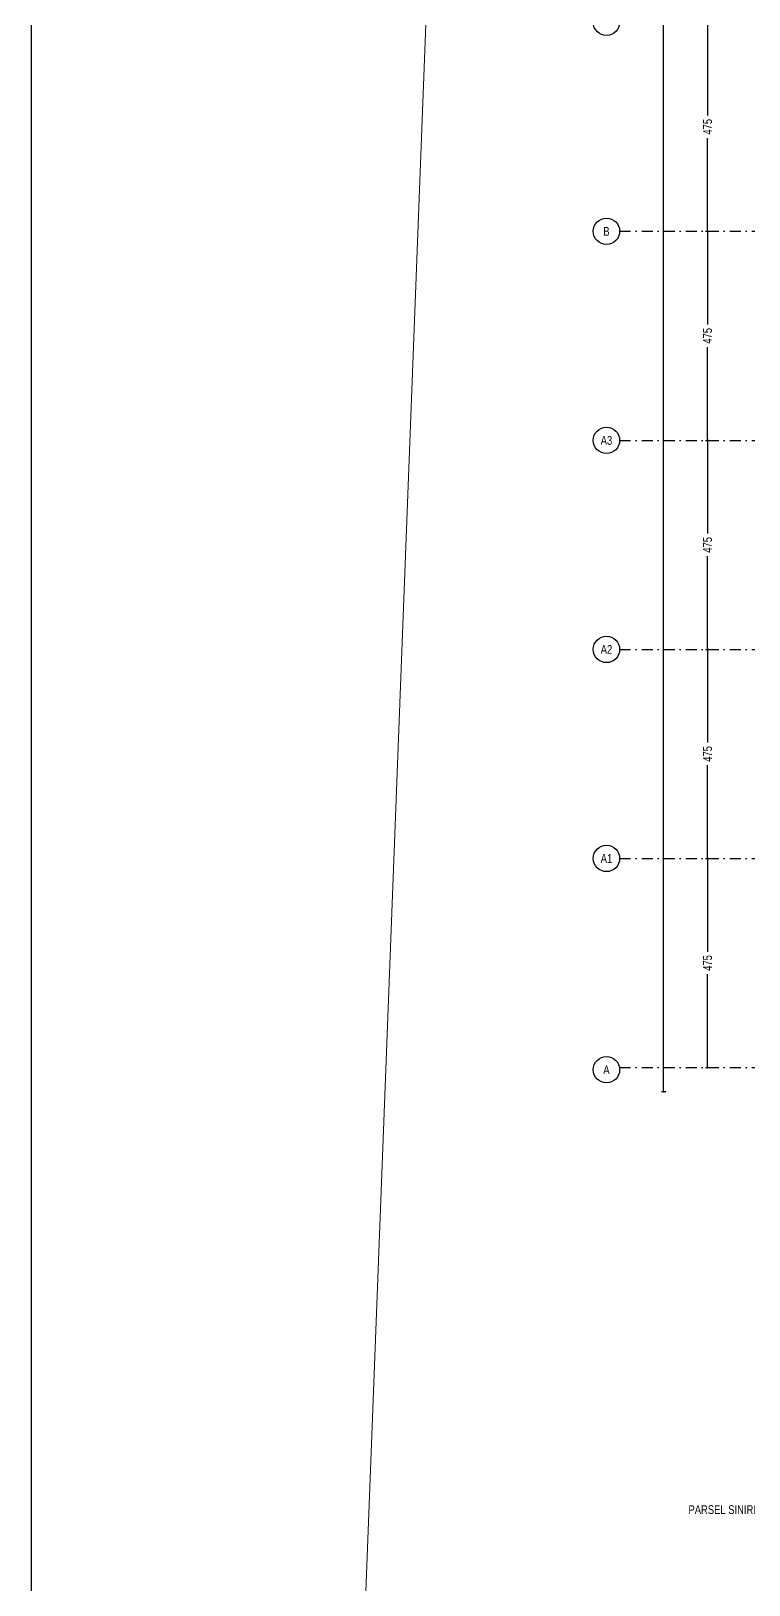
# Model space of a CAD drawing. Header units: centimetres. Extents: x 26569 to 160723, y -3143 to 14565.
# Drawn here: x 48081 to 49714, y 388 to 3919 of the extents above; entities that cross this region are included whole.
import ezdxf
from ezdxf import colors
from ezdxf.entities.mleader import LeaderData, LeaderLine
from ezdxf.enums import TextEntityAlignment as Align
from ezdxf.math import Vec2, Vec3

# ---------------------------------------------------------------- set-up
doc = ezdxf.new("R2010")
doc.units = ezdxf.units.CM
doc.header["$LTSCALE"] = 100
doc.linetypes.add('DASHDOT2', pattern=[0.5, 0.25, -0.125, 0, -0.125])
for name, color, linetype in [('A-ANNO-DIMS', 187, 'Continuous'), ('A-ANNO-GRID', 155, 'DASHDOT2'), ('A-ANNO-TTBL', 157, 'Continuous'), ('L-SITE-CURB', 33, 'Continuous')]:
    doc.layers.add(name, color=color, linetype=linetype)
doc.styles.add('Fields_100', font='act_simplex.shx', dxfattribs={"width": 0.8, "height": 20})
doc.dimstyles.new('FIELDS_100', dxfattribs={"dimscale": 0, "dimtxt": 20, "dimasz": 5, "dimexe": 5, "dimexo": 5, "dimgap": 5, "dimtad": 0, "dimdec": 0, "dimzin": 0, "dimdsep": 46, "dimtxsty": 'Fields_100', "dimblk": 'DOT', "dimcen": 0.09, "dimclrt": 50, "dimadec": 0, "dimazin": 0, "dimtfac": 1, "dimtdec": 0, "dimtix": 1, "dimtofl": 0, "dimtmove": 1, "dimatfit": 3, "dimfxl": 5, "dimfxlon": 1, "dimtolj": 1, "dimtzin": 0, "dimarcsym": 0})

# ---------------------------------------------------------------- blocks, each defined once
blk = doc.blocks.new('_Dot')
at = {"color": 0, "linetype": 'ByBlock', "lineweight": -2}
blk.add_line((-0.5, 0), (-1, 0), dxfattribs=at)
at = {"color": 0, "linetype": 'ByBlock', "const_width": 0.5}
blk.add_lwpolyline([(-0.25, 0, 1), (0.25, 0, 1)], format="xyb", close=True, dxfattribs=at)
blk = doc.blocks.new('*D396')
at = {"layer": 'A-ANNO-DIMS', "color": 0, "lineweight": -2, "transparency": 16777216}
for p, q in [((49614.6, 2038.6), (49624.6, 2038.6)), ((49619.6, 2033.6), (49619.6, 1826.7)), ((49619.6, 1568.6), (49619.6, 1775.5)), ((49614.6, 1563.6), (49624.6, 1563.6))]:
    blk.add_line(p, q, dxfattribs=at)
at = {"layer": 'DEFPOINTS', "color": 0, "transparency": 16777216}
for p in [(49419.6, 2038.6), (49619.6, 2038.6), (49419.6, 1563.6)]:
    blk.add_point(p, dxfattribs=at)
at = {"layer": 'A-ANNO-DIMS', "color": 0, "lineweight": -2, "transparency": 16777216, "xscale": 5, "yscale": 5, "zscale": 5}
for p, rotation in [((49619.6, 2038.6), 90), ((49619.6, 1563.6), 270)]:
    blk.add_blockref('_Dot', p, dxfattribs=dict(at, rotation=rotation))
at = {"layer": 'A-ANNO-DIMS', "color": 50, "transparency": 16777216, "insert": (49619.6, 1801.1), "char_height": 20, "attachment_point": 5, "rotation": 90, "style": 'Fields_100'}
blk.add_mtext('\\A1;475', dxfattribs=at)
blk = doc.blocks.new('*D397')
at = {"layer": 'A-ANNO-DIMS', "color": 0, "lineweight": -2, "transparency": 16777216}
for p, q in [((49614.6, 2513.6), (49624.6, 2513.6)), ((49619.6, 2508.6), (49619.6, 2301.7)), ((49619.6, 2043.6), (49619.6, 2250.5)), ((49614.6, 2038.6), (49624.6, 2038.6))]:
    blk.add_line(p, q, dxfattribs=at)
at = {"layer": 'DEFPOINTS', "color": 0, "transparency": 16777216}
for p in [(49419.6, 2513.6), (49619.6, 2513.6), (49419.6, 2038.6)]:
    blk.add_point(p, dxfattribs=at)
at = {"layer": 'A-ANNO-DIMS', "color": 0, "lineweight": -2, "transparency": 16777216, "xscale": 5, "yscale": 5, "zscale": 5}
for p, rotation in [((49619.6, 2513.6), 90), ((49619.6, 2038.6), 270)]:
    blk.add_blockref('_Dot', p, dxfattribs=dict(at, rotation=rotation))
at = {"layer": 'A-ANNO-DIMS', "color": 50, "transparency": 16777216, "insert": (49619.6, 2276.1), "char_height": 20, "attachment_point": 5, "rotation": 90, "style": 'Fields_100'}
blk.add_mtext('\\A1;475', dxfattribs=at)
blk = doc.blocks.new('*D398')
at = {"layer": 'A-ANNO-DIMS', "color": 0, "lineweight": -2, "transparency": 16777216}
for p, q in [((49614.6, 2988.6), (49624.6, 2988.6)), ((49619.6, 2983.6), (49619.6, 2776.7)), ((49619.6, 2518.6), (49619.6, 2725.5)), ((49614.6, 2513.6), (49624.6, 2513.6))]:
    blk.add_line(p, q, dxfattribs=at)
at = {"layer": 'DEFPOINTS', "color": 0, "transparency": 16777216}
for p in [(49419.6, 2988.6), (49619.6, 2988.6), (49419.6, 2513.6)]:
    blk.add_point(p, dxfattribs=at)
at = {"layer": 'A-ANNO-DIMS', "color": 0, "lineweight": -2, "transparency": 16777216, "xscale": 5, "yscale": 5, "zscale": 5}
for p, rotation in [((49619.6, 2988.6), 90), ((49619.6, 2513.6), 270)]:
    blk.add_blockref('_Dot', p, dxfattribs=dict(at, rotation=rotation))
at = {"layer": 'A-ANNO-DIMS', "color": 50, "transparency": 16777216, "insert": (49619.6, 2751.1), "char_height": 20, "attachment_point": 5, "rotation": 90, "style": 'Fields_100'}
blk.add_mtext('\\A1;475', dxfattribs=at)
blk = doc.blocks.new('*D399')
at = {"layer": 'A-ANNO-DIMS', "color": 0, "lineweight": -2, "transparency": 16777216}
for p, q in [((49614.6, 3463.6), (49624.6, 3463.6)), ((49619.6, 3458.6), (49619.6, 3251.7)), ((49619.6, 2993.6), (49619.6, 3200.5)), ((49614.6, 2988.6), (49624.6, 2988.6))]:
    blk.add_line(p, q, dxfattribs=at)
at = {"layer": 'DEFPOINTS', "color": 0, "transparency": 16777216}
for p in [(49419.6, 3463.6), (49619.6, 3463.6), (49419.6, 2988.6)]:
    blk.add_point(p, dxfattribs=at)
at = {"layer": 'A-ANNO-DIMS', "color": 0, "lineweight": -2, "transparency": 16777216, "xscale": 5, "yscale": 5, "zscale": 5}
for p, rotation in [((49619.6, 3463.6), 90), ((49619.6, 2988.6), 270)]:
    blk.add_blockref('_Dot', p, dxfattribs=dict(at, rotation=rotation))
at = {"layer": 'A-ANNO-DIMS', "color": 50, "transparency": 16777216, "insert": (49619.6, 3226.1), "char_height": 20, "attachment_point": 5, "rotation": 90, "style": 'Fields_100'}
blk.add_mtext('\\A1;475', dxfattribs=at)
blk = doc.blocks.new('*D400')
at = {"layer": 'A-ANNO-DIMS', "color": 0, "lineweight": -2, "transparency": 16777216}
for p, q in [((49614.6, 3938.6), (49624.6, 3938.6)), ((49619.6, 3933.6), (49619.6, 3726.7)), ((49619.6, 3468.6), (49619.6, 3675.5)), ((49614.6, 3463.6), (49624.6, 3463.6))]:
    blk.add_line(p, q, dxfattribs=at)
at = {"layer": 'DEFPOINTS', "color": 0, "transparency": 16777216}
for p in [(49419.6, 3938.6), (49619.6, 3938.6), (49419.6, 3463.6)]:
    blk.add_point(p, dxfattribs=at)
at = {"layer": 'A-ANNO-DIMS', "color": 0, "lineweight": -2, "transparency": 16777216, "xscale": 5, "yscale": 5, "zscale": 5}
for p, rotation in [((49619.6, 3938.6), 90), ((49619.6, 3463.6), 270)]:
    blk.add_blockref('_Dot', p, dxfattribs=dict(at, rotation=rotation))
at = {"layer": 'A-ANNO-DIMS', "color": 50, "transparency": 16777216, "insert": (49619.6, 3701.1), "char_height": 20, "attachment_point": 5, "rotation": 90, "style": 'Fields_100'}
blk.add_mtext('\\A1;475', dxfattribs=at)
blk = doc.blocks.new('*D160')
at = {"layer": 'A-ANNO-DIMS', "color": 0, "lineweight": -2, "transparency": 16777216}
for p, q in [((49524.6, 7318.6), (49514.6, 7318.6)), ((49519.6, 7313.6), (49519.6, 4445.3)), ((49519.6, 1513.6), (49519.6, 4381.9)), ((49524.6, 1508.6), (49514.6, 1508.6))]:
    blk.add_line(p, q, dxfattribs=at)
at = {"layer": 'DEFPOINTS', "color": 0, "transparency": 16777216}
for p in [(49519.6, 7318.6), (50829.5, 7318.6), (50829.5, 1508.6)]:
    blk.add_point(p, dxfattribs=at)
at = {"layer": 'A-ANNO-DIMS', "color": 0, "lineweight": -2, "transparency": 16777216, "xscale": 5, "yscale": 5, "zscale": 5}
for p, rotation in [((49519.6, 7318.6), 90), ((49519.6, 1508.6), 270)]:
    blk.add_blockref('_Dot', p, dxfattribs=dict(at, rotation=rotation))
at = {"layer": 'A-ANNO-DIMS', "color": 50, "transparency": 16777216, "insert": (49519.6, 4413.6), "char_height": 20, "attachment_point": 5, "rotation": 90, "style": 'Fields_100'}
blk.add_mtext('\\A1;5810', dxfattribs=at)

msp = doc.modelspace()

# ---------------------------------------------------------------- linework, layer by layer
at = {"layer": 'A-ANNO-GRID'}
for p, q in [((49419.63, 3463.59), (71224.48, 3463.59)), ((49419.63, 2988.59), (71224.48, 2988.59)), ((49419.63, 2513.59), (71224.48, 2513.59)), ((49419.63, 2038.59), (71224.48, 2038.59)), ((49419.63, 1563.59), (71224.48, 1563.59))]:
    msp.add_line(p, q, dxfattribs=at)
at = {"layer": 'A-ANNO-GRID', "linetype": 'Continuous', "ltscale": 10}
for centre in [(49389.63, 3938.59), (49389.63, 3463.59), (49389.63, 2988.59), (49389.63, 2513.59), (49389.63, 2038.59), (49389.63, 1558.59)]:
    msp.add_circle(centre, 30, dxfattribs=at)
at = {"layer": 'A-ANNO-TTBL'}
msp.add_line((48081.01, 9337.11), (48081.02, -2922.85), dxfattribs=at)
msp.add_lwpolyline([(48081.01, 9337.11), (48081.01, -3042.81)], dxfattribs=at)
at = {"layer": 'L-SITE-CURB', "lineweight": 0}
msp.add_line((49109.5, 7328.75), (48769.4, -1523.23), dxfattribs=at)

# ---------------------------------------------------------------- texts
at = {"layer": 'A-ANNO-GRID', "color": 50, "style": 'Fields_100', "width": 0.8}
for s, p in [('B', (49389.63, 3463.59)), ('A3', (49389.63, 2988.59)), ('A2', (49389.63, 2513.59)), ('A1', (49389.63, 2038.59)), ('A', (49389.63, 1558.59))]:
    msp.add_text(s, height=20, rotation=359.92667, dxfattribs=at).set_placement(p, align=Align.MIDDLE_CENTER)

# ---------------------------------------------------------------- dimensions: what is measured, and where the dimension line sits
at = {"layer": 'A-ANNO-DIMS'}
for base, p1, p2, picture, middle in [((49519.63, 7318.59), (50829.48, 1508.59), (50829.48, 7318.59), '*D160', (49519.63, 4413.59)), ((49619.63, 3938.59), (49419.63, 3463.59), (49419.63, 3938.59), '*D400', (49619.63, 3701.09)), ((49619.63, 3463.59), (49419.63, 2988.59), (49419.63, 3463.59), '*D399', (49619.63, 3226.09)), ((49619.63, 2988.59), (49419.63, 2513.59), (49419.63, 2988.59), '*D398', (49619.63, 2751.09)), ((49619.63, 2513.59), (49419.63, 2038.59), (49419.63, 2513.59), '*D397', (49619.63, 2276.09)), ((49619.63, 2038.59), (49419.63, 1563.59), (49419.63, 2038.59), '*D396', (49619.63, 1801.09))]:
    dim = msp.add_linear_dim(base=base, p1=p1, p2=p2, angle=90, dimstyle='FIELDS_100', override={"dimscale": 1}, dxfattribs=at)
    dim.commit()
    dim.dimension.update_dxf_attribs({"geometry": picture, "text_midpoint": middle})

# ---------------------------------------------------------------- leaders
ml = msp.add_multileader_mtext('Standard', dxfattribs=at)
ml.set_content('PARSEL SINIRI', color=50, style='Fields_100')
ml.set_leader_properties(color=256)
ml.set_arrow_properties(name='DOT')
ml.build(insert=Vec2(0, 0))
ml.multileader.update_dxf_attribs({"dogleg_length": 10, "arrow_head_size": 12})
ctx = ml.context
ctx.base_point, ctx.char_height, ctx.arrow_head_size, ctx.landing_gap_size, ctx.plane_origin = Vec3(49543.44, 559), 20, 12, 20, Vec3(76214.17, 742.68)
ctx.text_align_type = 2
notes = []
notes.append((ctx, [(0, (1, 1, 0), (49759.54, 559), (-1, 0), 10, [(0, [(49857.73, 559)], 0, [])])]))
ctx.mtext.insert, ctx.mtext.alignment, ctx.mtext.flow_direction = Vec3(49729.54, 569), 3, 5
for ctx, leaders in notes:
    for number, flags, end, landing, length, lines in leaders:
        leader = LeaderData()
        leader.index, (leader.has_last_leader_line, leader.has_dogleg_vector, leader.attachment_direction) = number, flags
        leader.last_leader_point, leader.dogleg_vector, leader.dogleg_length = Vec3(end), Vec3(landing), length
        for number, points, colour, breaks in lines:
            line = LeaderLine()
            line.index, line.vertices, line.color, line.breaks = number, Vec3.list(points), colors.encode_raw_color(colour), breaks
            leader.lines.append(line)
        ctx.leaders.append(leader)

doc.saveas('drawing.dxf')
